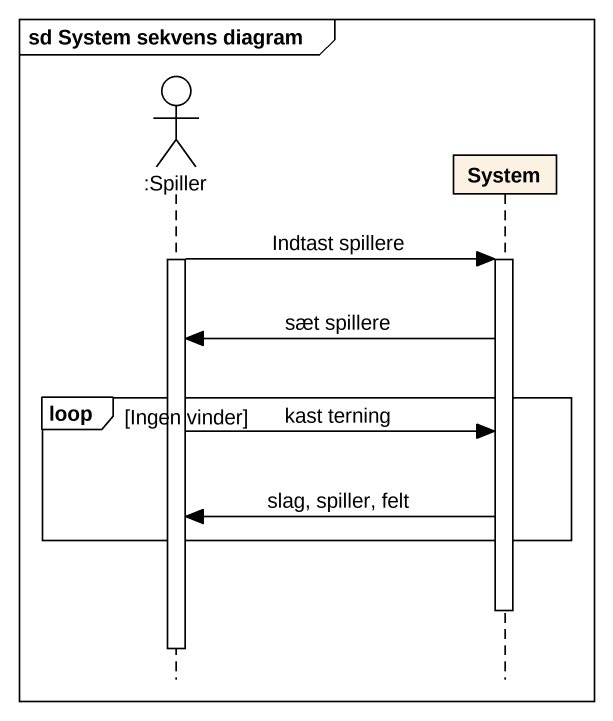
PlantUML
@startuml
mainframe sd System sekvens diagram
hide footbox
actor ":Spiller" as Spiller
participant System

activate Spiller
Spiller -> System : Indtast spillere
activate System
System -> Spiller : sæt spillere
loop Ingen vinder
  Spiller -> System : kast terning
  System -> Spiller : slag, spiller, felt
end
deactivate System
deactivate Spiller
@enduml
